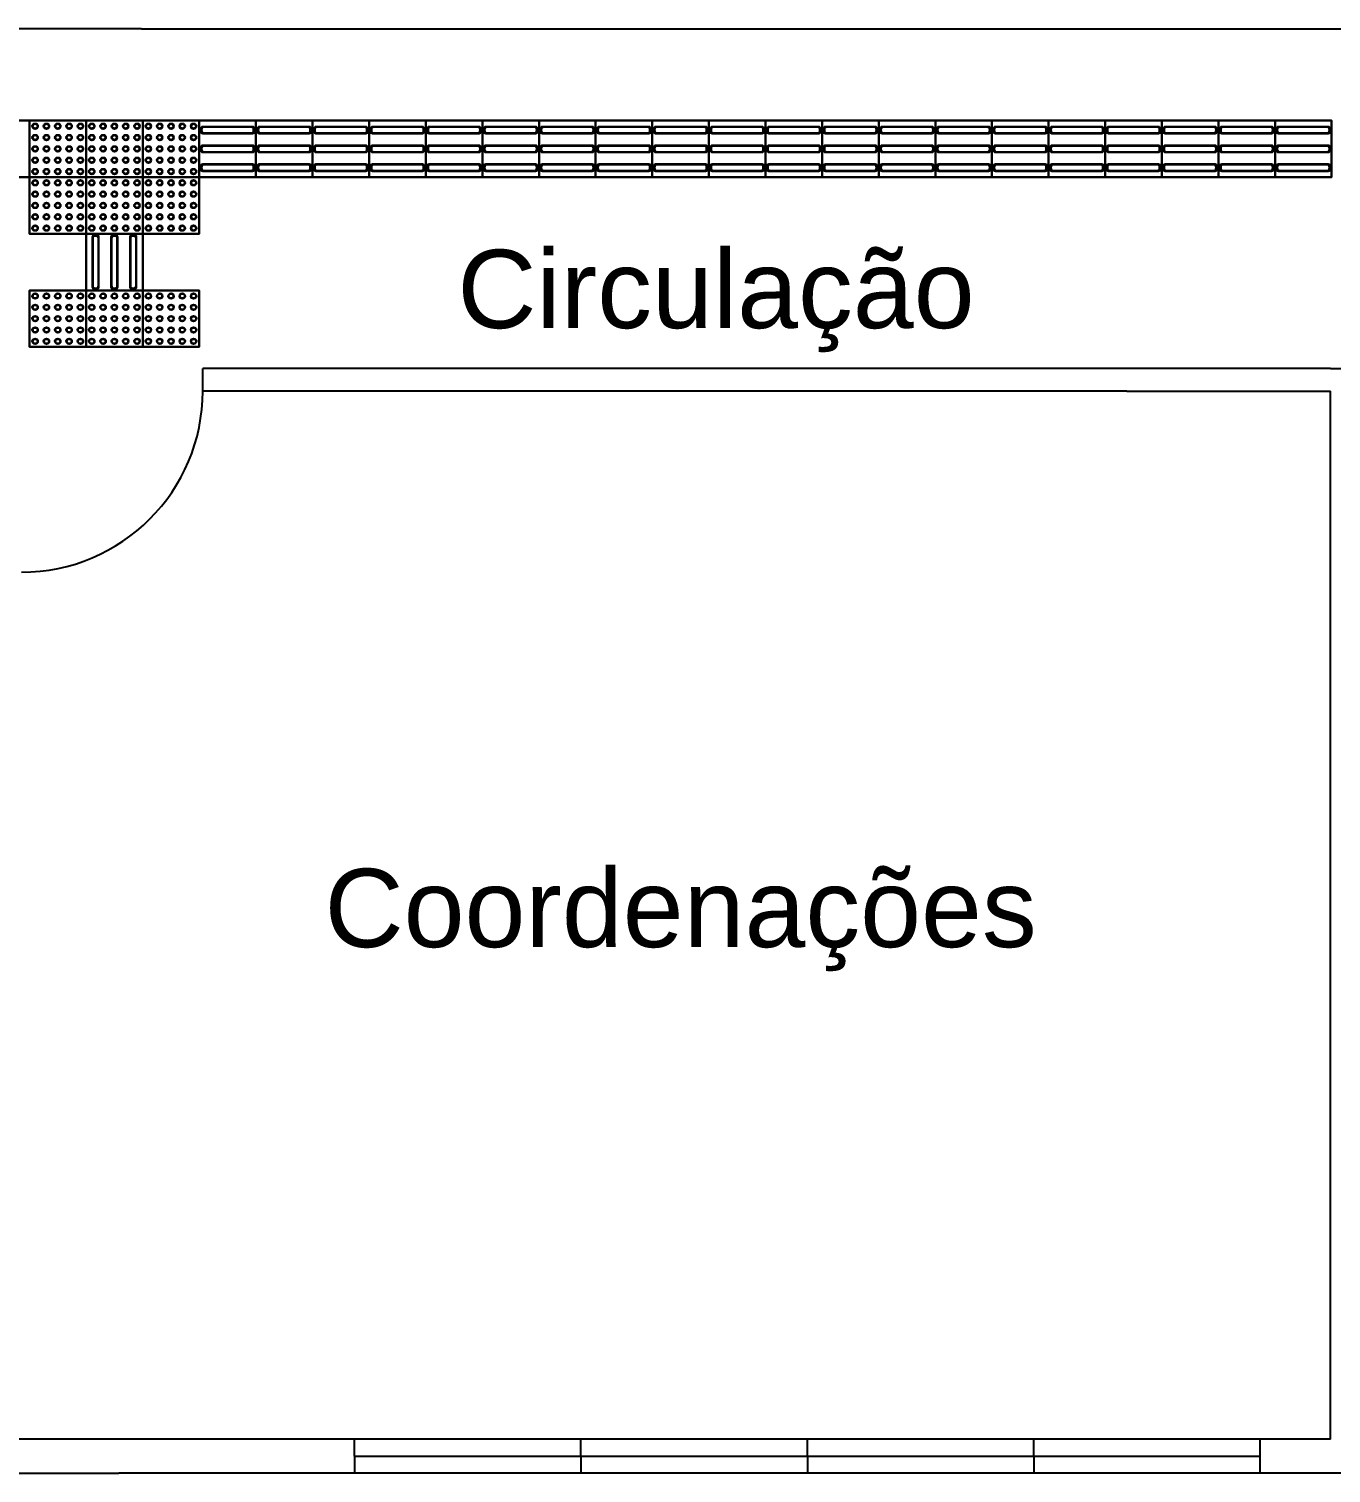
# Model space of a CAD drawing. Header units: millimetres. Extents: x 72331 to 137430, y 77189 to 139414.
# Drawn here: x 84610 to 90360, y 116994 to 123374 of the extents above; entities that cross this region are included whole.
import ezdxf

# ---------------------------------------------------------------- set-up
doc = ezdxf.new("R2010")
doc.units = ezdxf.units.MM
doc.header["$LTSCALE"] = 600
for name, color, linetype in [('ALVENARIA', 7, 'Continuous'), ('Piso Alerta', 50, 'Continuous'), ('Piso Direcional', 150, 'Continuous')]:
    doc.layers.add(name, color=color, linetype=linetype)
doc.styles.get("Standard").update_dxf_attribs({"font": 'arial.ttf'})

# ---------------------------------------------------------------- blocks, each defined once
blk = doc.blocks.new('*U1157')
for radius in [12.5, 10]:
    blk.add_circle((0, 0), radius)
blk = doc.blocks.new('*U1158')
at = {"layer": 'Piso Alerta', "color": 0, "linetype": 'ByBlock', "lineweight": -2, "transparency": 16777216}
for p in [(0, 200), (50, 200), (100, 200), (150, 200), (200, 200), (0, 150), (50, 150), (100, 150), (150, 150), (200, 150), (0, 100), (50, 100), (100, 100), (150, 100), (200, 100), (0, 50), (0, 0), (50, 50), (50, 0), (100, 50), (100, 0), (150, 50), (150, 0), (200, 50), (200, 0)]:
    blk.add_blockref('*U1157', p, dxfattribs=at)
blk = doc.blocks.new('*U1162')
for radius in [12.5, 10]:
    blk.add_circle((0, 0), radius)
blk = doc.blocks.new('*U1163')
at = {"layer": 'Piso Alerta', "color": 0, "linetype": 'ByBlock', "lineweight": -2, "transparency": 16777216}
for p in [(0, 200), (50, 200), (100, 200), (150, 200), (200, 200), (0, 150), (50, 150), (100, 150), (150, 150), (200, 150), (0, 100), (50, 100), (100, 100), (150, 100), (200, 100), (0, 50), (0, 0), (50, 50), (50, 0), (100, 50), (100, 0), (150, 50), (150, 0), (200, 50), (200, 0)]:
    blk.add_blockref('*U1162', p, dxfattribs=at)
blk = doc.blocks.new('*U1164')
for radius in [12.5, 10]:
    blk.add_circle((0, 0), radius)
blk = doc.blocks.new('*U1165')
at = {"layer": 'Piso Alerta', "color": 0, "linetype": 'ByBlock', "lineweight": -2, "transparency": 16777216}
for p in [(0, 200), (50, 200), (100, 200), (150, 200), (200, 200), (0, 150), (50, 150), (100, 150), (150, 150), (200, 150), (0, 100), (50, 100), (100, 100), (150, 100), (200, 100), (0, 50), (0, 0), (50, 50), (50, 0), (100, 50), (100, 0), (150, 50), (150, 0), (200, 50), (200, 0)]:
    blk.add_blockref('*U1164', p, dxfattribs=at)
blk = doc.blocks.new('*U1166')
for radius in [12.5, 10]:
    blk.add_circle((0, 0), radius)
blk = doc.blocks.new('*U1167')
at = {"layer": 'Piso Alerta', "color": 0, "linetype": 'ByBlock', "lineweight": -2, "transparency": 16777216}
for p in [(0, 200), (50, 200), (100, 200), (150, 200), (200, 200), (0, 150), (50, 150), (100, 150), (150, 150), (200, 150), (0, 100), (50, 100), (100, 100), (150, 100), (200, 100), (0, 50), (0, 0), (50, 50), (50, 0), (100, 50), (100, 0), (150, 50), (150, 0), (200, 50), (200, 0)]:
    blk.add_blockref('*U1166', p, dxfattribs=at)
blk = doc.blocks.new('*U1159')
for radius in [12.5, 10]:
    blk.add_circle((0, 0), radius)
blk = doc.blocks.new('*U1168')
at = {"layer": 'Piso Alerta', "color": 0, "linetype": 'ByBlock', "lineweight": -2, "transparency": 16777216}
for p in [(0, 200), (50, 200), (100, 200), (150, 200), (200, 200), (0, 150), (50, 150), (100, 150), (150, 150), (200, 150), (0, 100), (50, 100), (100, 100), (150, 100), (200, 100), (0, 50), (0, 0), (50, 50), (50, 0), (100, 50), (100, 0), (150, 50), (150, 0), (200, 50), (200, 0)]:
    blk.add_blockref('*U1159', p, dxfattribs=at)
blk = doc.blocks.new('*U1161')
for radius in [12.5, 10]:
    blk.add_circle((0, 0), radius)
blk = doc.blocks.new('*U1160')
at = {"layer": 'Piso Alerta', "color": 0, "linetype": 'ByBlock', "lineweight": -2, "transparency": 16777216}
for p in [(0, 200), (50, 200), (100, 200), (150, 200), (200, 200), (0, 150), (50, 150), (100, 150), (150, 150), (200, 150), (0, 100), (50, 100), (100, 100), (150, 100), (200, 100), (0, 50), (0, 0), (50, 50), (50, 0), (100, 50), (100, 0), (150, 50), (150, 0), (200, 50), (200, 0)]:
    blk.add_blockref('*U1161', p, dxfattribs=at)
blk = doc.blocks.new('*U1181')
for radius in [12.5, 10]:
    blk.add_circle((0, 0), radius)
blk = doc.blocks.new('*U1182')
at = {"layer": 'Piso Alerta', "color": 0, "linetype": 'ByBlock', "lineweight": -2, "transparency": 16777216}
for p in [(0, 200), (50, 200), (100, 200), (150, 200), (200, 200), (0, 150), (50, 150), (100, 150), (150, 150), (200, 150), (0, 100), (50, 100), (100, 100), (150, 100), (200, 100), (0, 50), (0, 0), (50, 50), (50, 0), (100, 50), (100, 0), (150, 50), (150, 0), (200, 50), (200, 0)]:
    blk.add_blockref('*U1181', p, dxfattribs=at)
blk = doc.blocks.new('*U1184')
for radius in [12.5, 10]:
    blk.add_circle((0, 0), radius)
blk = doc.blocks.new('*U1185')
at = {"layer": 'Piso Alerta', "color": 0, "linetype": 'ByBlock', "lineweight": -2, "transparency": 16777216}
for p in [(0, 200), (50, 200), (100, 200), (150, 200), (200, 200), (0, 150), (50, 150), (100, 150), (150, 150), (200, 150), (0, 100), (50, 100), (100, 100), (150, 100), (200, 100), (0, 50), (0, 0), (50, 50), (50, 0), (100, 50), (100, 0), (150, 50), (150, 0), (200, 50), (200, 0)]:
    blk.add_blockref('*U1184', p, dxfattribs=at)
blk = doc.blocks.new('*U1183')
for radius in [12.5, 10]:
    blk.add_circle((0, 0), radius)
blk = doc.blocks.new('*U1186')
at = {"layer": 'Piso Alerta', "color": 0, "linetype": 'ByBlock', "lineweight": -2, "transparency": 16777216}
for p in [(0, 200), (50, 200), (100, 200), (150, 200), (200, 200), (0, 150), (50, 150), (100, 150), (150, 150), (200, 150), (0, 100), (50, 100), (100, 100), (150, 100), (200, 100), (0, 50), (0, 0), (50, 50), (50, 0), (100, 50), (100, 0), (150, 50), (150, 0), (200, 50), (200, 0)]:
    blk.add_blockref('*U1183', p, dxfattribs=at)

msp = doc.modelspace()

# ---------------------------------------------------------------- linework, layer by layer
for p, q in [((85107.3, 123373.5), (79137.3, 123373.5)), ((85107.3, 123373.5), (86207.3, 123373.5)), ((86207.3, 123373.5), (90357.3, 123373.5)), ((90357.3, 123373.5), (90457.3, 123373.5)), ((90257.3, 121873.5), (85377.3, 121873.5)), ((90357.3, 121873.5), (90257.3, 121873.5)), ((90357.3, 121873.5), (90457.3, 121873.5)), ((89457.3, 121773.5), (85377.3, 121773.5)), ((89457.3, 121773.5), (90357.3, 121773.5)), ((90357.3, 117143.5), (90357.3, 121773.5)), ((85107.3, 117143.5), (84477.3, 117143.5)), ((90357.3, 117143.5), (85107.3, 117143.5)), ((86047.3, 117068.5), (86047.3, 117143.5)), ((87047.3, 117068.5), (87047.3, 117143.5)), ((88047.3, 117068.5), (88047.3, 117143.5)), ((89047.3, 117068.5), (89047.3, 117143.5)), ((90047.3, 116993.5), (90047.3, 117143.5)), ((86047.3, 117068.5), (86047.3, 116993.5)), ((86047.3, 117068.5), (87047.3, 117068.5)), ((87047.3, 117068.5), (88047.3, 117068.5)), ((87047.3, 117068.5), (87047.3, 116993.5)), ((88047.3, 117068.5), (88047.3, 116993.5)), ((88047.3, 117068.5), (89047.3, 117068.5)), ((89047.3, 117068.5), (90047.3, 117068.5)), ((89047.3, 117068.5), (89047.3, 116993.5)), ((76007.3, 116993.5), (85007.3, 116993.5)), ((93727.3, 116993.5), (85007.3, 116993.5))]:
    msp.add_line(p, q)
for points in [[(84362.3, 122968.5), (84612.3, 122968.5), (84612.3, 122718.5), (84362.3, 122718.5)], [(84612.3, 122968.5), (84862.3, 122968.5), (84862.3, 122718.5), (84612.3, 122718.5)], [(84862.3, 122968.5), (85112.3, 122968.5), (85112.3, 122718.5), (84862.3, 122718.5)], [(85112.3, 122968.5), (85362.3, 122968.5), (85362.3, 122718.5), (85112.3, 122718.5)], [(85362.3, 122968.5), (85612.3, 122968.5), (85612.3, 122718.5), (85362.3, 122718.5)], [(85612.3, 122968.5), (85862.3, 122968.5), (85862.3, 122718.5), (85612.3, 122718.5)], [(85862.3, 122968.5), (86112.3, 122968.5), (86112.3, 122718.5), (85862.3, 122718.5)], [(86112.3, 122968.5), (86362.3, 122968.5), (86362.3, 122718.5), (86112.3, 122718.5)], [(86362.3, 122968.5), (86612.3, 122968.5), (86612.3, 122718.5), (86362.3, 122718.5)], [(86612.3, 122968.5), (86862.3, 122968.5), (86862.3, 122718.5), (86612.3, 122718.5)], [(86862.3, 122968.5), (87112.3, 122968.5), (87112.3, 122718.5), (86862.3, 122718.5)], [(87112.3, 122968.5), (87362.3, 122968.5), (87362.3, 122718.5), (87112.3, 122718.5)], [(87362.3, 122968.5), (87612.3, 122968.5), (87612.3, 122718.5), (87362.3, 122718.5)], [(87612.3, 122968.5), (87862.3, 122968.5), (87862.3, 122718.5), (87612.3, 122718.5)], [(87862.3, 122968.5), (88112.3, 122968.5), (88112.3, 122718.5), (87862.3, 122718.5)], [(88112.3, 122968.5), (88362.3, 122968.5), (88362.3, 122718.5), (88112.3, 122718.5)], [(88362.3, 122968.5), (88612.3, 122968.5), (88612.3, 122718.5), (88362.3, 122718.5)], [(88612.3, 122968.5), (88862.3, 122968.5), (88862.3, 122718.5), (88612.3, 122718.5)], [(88862.3, 122968.5), (89112.3, 122968.5), (89112.3, 122718.5), (88862.3, 122718.5)], [(89112.3, 122968.5), (89362.3, 122968.5), (89362.3, 122718.5), (89112.3, 122718.5)], [(89362.3, 122968.5), (89612.3, 122968.5), (89612.3, 122718.5), (89362.3, 122718.5)], [(89612.3, 122968.5), (89862.3, 122968.5), (89862.3, 122718.5), (89612.3, 122718.5)], [(89862.3, 122968.5), (90112.3, 122968.5), (90112.3, 122718.5), (89862.3, 122718.5)], [(90112.3, 122968.5), (90362.3, 122968.5), (90362.3, 122718.5), (90112.3, 122718.5)], [(84612.3, 122718.5), (84862.3, 122718.5), (84862.3, 122468.5), (84612.3, 122468.5)], [(84862.3, 122718.5), (85112.3, 122718.5), (85112.3, 122468.5), (84862.3, 122468.5)], [(85112.3, 122718.5), (85362.3, 122718.5), (85362.3, 122468.5), (85112.3, 122468.5)], [(84862.3, 122468.5), (85112.3, 122468.5), (85112.3, 122218.5), (84862.3, 122218.5)], [(84612.3, 122218.5), (84862.3, 122218.5), (84862.3, 121968.5), (84612.3, 121968.5)], [(84862.3, 122218.5), (85112.3, 122218.5), (85112.3, 121968.5), (84862.3, 121968.5)], [(85112.3, 122218.5), (85362.3, 122218.5), (85362.3, 121968.5), (85112.3, 121968.5)]]:
    msp.add_lwpolyline(points, close=True)
at = {"layer": 'ALVENARIA'}
msp.add_line((85377.3, 121773.5), (85377.3, 121873.5), dxfattribs=at)
msp.add_arc((84577.3, 121773.5), 800, 270, 0, dxfattribs=at)
at = {"layer": 'Piso Alerta'}
for points in [[(84862.3, 122968.5), (84612.3, 122968.5), (84612.3, 122718.5), (84862.3, 122718.5), (84862.3, 122968.5), (84862.3, 122958.5)], [(85112.3, 122968.5), (84862.3, 122968.5), (84862.3, 122718.5), (85112.3, 122718.5), (85112.3, 122968.5), (85112.3, 122958.5)], [(85362.3, 122968.5), (85112.3, 122968.5), (85112.3, 122718.5), (85362.3, 122718.5), (85362.3, 122968.5), (85362.3, 122958.5)], [(84862.3, 122718.5), (84612.3, 122718.5), (84612.3, 122468.5), (84862.3, 122468.5), (84862.3, 122718.5), (84862.3, 122708.5)], [(85112.3, 122718.5), (84862.3, 122718.5), (84862.3, 122468.5), (85112.3, 122468.5), (85112.3, 122718.5), (85112.3, 122708.5)], [(85362.3, 122718.5), (85112.3, 122718.5), (85112.3, 122468.5), (85362.3, 122468.5), (85362.3, 122718.5), (85362.3, 122708.5)], [(84862.3, 122218.5), (84612.3, 122218.5), (84612.3, 121968.5), (84862.3, 121968.5), (84862.3, 122218.5), (84862.3, 122208.5)], [(85112.3, 122218.5), (84862.3, 122218.5), (84862.3, 121968.5), (85112.3, 121968.5), (85112.3, 122218.5), (85112.3, 122208.5)], [(85362.3, 122218.5), (85112.3, 122218.5), (85112.3, 121968.5), (85362.3, 121968.5), (85362.3, 122218.5), (85362.3, 122208.5)]]:
    msp.add_lwpolyline(points, dxfattribs=at)
at = {"layer": 'Piso Direcional'}
for points in [[(84612.3, 122718.5), (84612.3, 122968.5), (84362.3, 122968.5), (84362.3, 122718.5), (84612.3, 122718.5), (84602.3, 122718.5)], [(85612.3, 122718.5), (85612.3, 122968.5), (85362.3, 122968.5), (85362.3, 122718.5), (85612.3, 122718.5), (85602.3, 122718.5)], [(85862.3, 122718.5), (85862.3, 122968.5), (85612.3, 122968.5), (85612.3, 122718.5), (85862.3, 122718.5), (85852.3, 122718.5)], [(86112.3, 122718.5), (86112.3, 122968.5), (85862.3, 122968.5), (85862.3, 122718.5), (86112.3, 122718.5), (86102.3, 122718.5)], [(86362.3, 122718.5), (86362.3, 122968.5), (86112.3, 122968.5), (86112.3, 122718.5), (86362.3, 122718.5), (86352.3, 122718.5)], [(86612.3, 122718.5), (86612.3, 122968.5), (86362.3, 122968.5), (86362.3, 122718.5), (86612.3, 122718.5), (86602.3, 122718.5)], [(86862.3, 122718.5), (86862.3, 122968.5), (86612.3, 122968.5), (86612.3, 122718.5), (86862.3, 122718.5), (86852.3, 122718.5)], [(87112.3, 122718.5), (87112.3, 122968.5), (86862.3, 122968.5), (86862.3, 122718.5), (87112.3, 122718.5), (87102.3, 122718.5)], [(87362.3, 122718.5), (87362.3, 122968.5), (87112.3, 122968.5), (87112.3, 122718.5), (87362.3, 122718.5), (87352.3, 122718.5)], [(87612.3, 122718.5), (87612.3, 122968.5), (87362.3, 122968.5), (87362.3, 122718.5), (87612.3, 122718.5), (87602.3, 122718.5)], [(87862.3, 122718.5), (87862.3, 122968.5), (87612.3, 122968.5), (87612.3, 122718.5), (87862.3, 122718.5), (87852.3, 122718.5)], [(88112.3, 122718.5), (88112.3, 122968.5), (87862.3, 122968.5), (87862.3, 122718.5), (88112.3, 122718.5), (88102.3, 122718.5)], [(88362.3, 122718.5), (88362.3, 122968.5), (88112.3, 122968.5), (88112.3, 122718.5), (88362.3, 122718.5), (88352.3, 122718.5)], [(88612.3, 122718.5), (88612.3, 122968.5), (88362.3, 122968.5), (88362.3, 122718.5), (88612.3, 122718.5), (88602.3, 122718.5)], [(88862.3, 122718.5), (88862.3, 122968.5), (88612.3, 122968.5), (88612.3, 122718.5), (88862.3, 122718.5), (88852.3, 122718.5)], [(89112.3, 122718.5), (89112.3, 122968.5), (88862.3, 122968.5), (88862.3, 122718.5), (89112.3, 122718.5), (89102.3, 122718.5)], [(89362.3, 122718.5), (89362.3, 122968.5), (89112.3, 122968.5), (89112.3, 122718.5), (89362.3, 122718.5), (89352.3, 122718.5)], [(89612.3, 122718.5), (89612.3, 122968.5), (89362.3, 122968.5), (89362.3, 122718.5), (89612.3, 122718.5), (89602.3, 122718.5)], [(89862.3, 122718.5), (89862.3, 122968.5), (89612.3, 122968.5), (89612.3, 122718.5), (89862.3, 122718.5), (89852.3, 122718.5)], [(90112.3, 122718.5), (90112.3, 122968.5), (89862.3, 122968.5), (89862.3, 122718.5), (90112.3, 122718.5), (90102.3, 122718.5)], [(90362.3, 122718.5), (90362.3, 122968.5), (90112.3, 122968.5), (90112.3, 122718.5), (90362.3, 122718.5), (90352.3, 122718.5)], [(85112.3, 122468.5), (84862.3, 122468.5), (84862.3, 122218.5), (85112.3, 122218.5), (85112.3, 122468.5), (85112.3, 122458.5)]]:
    msp.add_lwpolyline(points, dxfattribs=at)
for points in [[(85377.3, 122911.5), (85597.3, 122911.5, 0.414214), (85607.3, 122921.5), (85607.3, 122931.5, 0.414214), (85597.3, 122941.5), (85377.3, 122941.5, 0.414214), (85367.3, 122931.5), (85367.3, 122921.5, 0.414214)], [(85382.3, 122914), (85592.3, 122914, 0.414214), (85602.3, 122924), (85602.3, 122929, 0.414214), (85592.3, 122939), (85382.3, 122939, 0.414214), (85372.3, 122929), (85372.3, 122924, 0.414214)], [(85627.3, 122911.5), (85847.3, 122911.5, 0.414214), (85857.3, 122921.5), (85857.3, 122931.5, 0.414214), (85847.3, 122941.5), (85627.3, 122941.5, 0.414214), (85617.3, 122931.5), (85617.3, 122921.5, 0.414214)], [(85632.3, 122914), (85842.3, 122914, 0.414214), (85852.3, 122924), (85852.3, 122929, 0.414214), (85842.3, 122939), (85632.3, 122939, 0.414214), (85622.3, 122929), (85622.3, 122924, 0.414214)], [(85877.3, 122911.5), (86097.3, 122911.5, 0.414214), (86107.3, 122921.5), (86107.3, 122931.5, 0.414214), (86097.3, 122941.5), (85877.3, 122941.5, 0.414214), (85867.3, 122931.5), (85867.3, 122921.5, 0.414214)], [(85882.3, 122914), (86092.3, 122914, 0.414214), (86102.3, 122924), (86102.3, 122929, 0.414214), (86092.3, 122939), (85882.3, 122939, 0.414214), (85872.3, 122929), (85872.3, 122924, 0.414214)], [(86127.3, 122911.5), (86347.3, 122911.5, 0.414214), (86357.3, 122921.5), (86357.3, 122931.5, 0.414214), (86347.3, 122941.5), (86127.3, 122941.5, 0.414214), (86117.3, 122931.5), (86117.3, 122921.5, 0.414214)], [(86132.3, 122914), (86342.3, 122914, 0.414214), (86352.3, 122924), (86352.3, 122929, 0.414214), (86342.3, 122939), (86132.3, 122939, 0.414214), (86122.3, 122929), (86122.3, 122924, 0.414214)], [(86377.3, 122911.5), (86597.3, 122911.5, 0.414214), (86607.3, 122921.5), (86607.3, 122931.5, 0.414214), (86597.3, 122941.5), (86377.3, 122941.5, 0.414214), (86367.3, 122931.5), (86367.3, 122921.5, 0.414214)], [(86382.3, 122914), (86592.3, 122914, 0.414214), (86602.3, 122924), (86602.3, 122929, 0.414214), (86592.3, 122939), (86382.3, 122939, 0.414214), (86372.3, 122929), (86372.3, 122924, 0.414214)], [(86627.3, 122911.5), (86847.3, 122911.5, 0.414214), (86857.3, 122921.5), (86857.3, 122931.5, 0.414214), (86847.3, 122941.5), (86627.3, 122941.5, 0.414214), (86617.3, 122931.5), (86617.3, 122921.5, 0.414214)], [(86632.3, 122914), (86842.3, 122914, 0.414214), (86852.3, 122924), (86852.3, 122929, 0.414214), (86842.3, 122939), (86632.3, 122939, 0.414214), (86622.3, 122929), (86622.3, 122924, 0.414214)], [(86877.3, 122911.5), (87097.3, 122911.5, 0.414214), (87107.3, 122921.5), (87107.3, 122931.5, 0.414214), (87097.3, 122941.5), (86877.3, 122941.5, 0.414214), (86867.3, 122931.5), (86867.3, 122921.5, 0.414214)], [(86882.3, 122914), (87092.3, 122914, 0.414214), (87102.3, 122924), (87102.3, 122929, 0.414214), (87092.3, 122939), (86882.3, 122939, 0.414214), (86872.3, 122929), (86872.3, 122924, 0.414214)], [(87127.3, 122911.5), (87347.3, 122911.5, 0.414214), (87357.3, 122921.5), (87357.3, 122931.5, 0.414214), (87347.3, 122941.5), (87127.3, 122941.5, 0.414214), (87117.3, 122931.5), (87117.3, 122921.5, 0.414214)], [(87132.3, 122914), (87342.3, 122914, 0.414214), (87352.3, 122924), (87352.3, 122929, 0.414214), (87342.3, 122939), (87132.3, 122939, 0.414214), (87122.3, 122929), (87122.3, 122924, 0.414214)], [(87377.3, 122911.5), (87597.3, 122911.5, 0.414214), (87607.3, 122921.5), (87607.3, 122931.5, 0.414214), (87597.3, 122941.5), (87377.3, 122941.5, 0.414214), (87367.3, 122931.5), (87367.3, 122921.5, 0.414214)], [(87382.3, 122914), (87592.3, 122914, 0.414214), (87602.3, 122924), (87602.3, 122929, 0.414214), (87592.3, 122939), (87382.3, 122939, 0.414214), (87372.3, 122929), (87372.3, 122924, 0.414214)], [(87627.3, 122911.5), (87847.3, 122911.5, 0.414214), (87857.3, 122921.5), (87857.3, 122931.5, 0.414214), (87847.3, 122941.5), (87627.3, 122941.5, 0.414214), (87617.3, 122931.5), (87617.3, 122921.5, 0.414214)], [(87632.3, 122914), (87842.3, 122914, 0.414214), (87852.3, 122924), (87852.3, 122929, 0.414214), (87842.3, 122939), (87632.3, 122939, 0.414214), (87622.3, 122929), (87622.3, 122924, 0.414214)], [(87877.3, 122911.5), (88097.3, 122911.5, 0.414214), (88107.3, 122921.5), (88107.3, 122931.5, 0.414214), (88097.3, 122941.5), (87877.3, 122941.5, 0.414214), (87867.3, 122931.5), (87867.3, 122921.5, 0.414214)], [(87882.3, 122914), (88092.3, 122914, 0.414214), (88102.3, 122924), (88102.3, 122929, 0.414214), (88092.3, 122939), (87882.3, 122939, 0.414214), (87872.3, 122929), (87872.3, 122924, 0.414214)], [(88127.3, 122911.5), (88347.3, 122911.5, 0.414214), (88357.3, 122921.5), (88357.3, 122931.5, 0.414214), (88347.3, 122941.5), (88127.3, 122941.5, 0.414214), (88117.3, 122931.5), (88117.3, 122921.5, 0.414214)], [(88132.3, 122914), (88342.3, 122914, 0.414214), (88352.3, 122924), (88352.3, 122929, 0.414214), (88342.3, 122939), (88132.3, 122939, 0.414214), (88122.3, 122929), (88122.3, 122924, 0.414214)], [(88377.3, 122911.5), (88597.3, 122911.5, 0.414214), (88607.3, 122921.5), (88607.3, 122931.5, 0.414214), (88597.3, 122941.5), (88377.3, 122941.5, 0.414214), (88367.3, 122931.5), (88367.3, 122921.5, 0.414214)], [(88382.3, 122914), (88592.3, 122914, 0.414214), (88602.3, 122924), (88602.3, 122929, 0.414214), (88592.3, 122939), (88382.3, 122939, 0.414214), (88372.3, 122929), (88372.3, 122924, 0.414214)], [(88627.3, 122911.5), (88847.3, 122911.5, 0.414214), (88857.3, 122921.5), (88857.3, 122931.5, 0.414214), (88847.3, 122941.5), (88627.3, 122941.5, 0.414214), (88617.3, 122931.5), (88617.3, 122921.5, 0.414214)], [(88632.3, 122914), (88842.3, 122914, 0.414214), (88852.3, 122924), (88852.3, 122929, 0.414214), (88842.3, 122939), (88632.3, 122939, 0.414214), (88622.3, 122929), (88622.3, 122924, 0.414214)], [(88877.3, 122911.5), (89097.3, 122911.5, 0.414214), (89107.3, 122921.5), (89107.3, 122931.5, 0.414214), (89097.3, 122941.5), (88877.3, 122941.5, 0.414214), (88867.3, 122931.5), (88867.3, 122921.5, 0.414214)], [(88882.3, 122914), (89092.3, 122914, 0.414214), (89102.3, 122924), (89102.3, 122929, 0.414214), (89092.3, 122939), (88882.3, 122939, 0.414214), (88872.3, 122929), (88872.3, 122924, 0.414214)], [(89127.3, 122911.5), (89347.3, 122911.5, 0.414214), (89357.3, 122921.5), (89357.3, 122931.5, 0.414214), (89347.3, 122941.5), (89127.3, 122941.5, 0.414214), (89117.3, 122931.5), (89117.3, 122921.5, 0.414214)], [(89132.3, 122914), (89342.3, 122914, 0.414214), (89352.3, 122924), (89352.3, 122929, 0.414214), (89342.3, 122939), (89132.3, 122939, 0.414214), (89122.3, 122929), (89122.3, 122924, 0.414214)], [(89377.3, 122911.5), (89597.3, 122911.5, 0.414214), (89607.3, 122921.5), (89607.3, 122931.5, 0.414214), (89597.3, 122941.5), (89377.3, 122941.5, 0.414214), (89367.3, 122931.5), (89367.3, 122921.5, 0.414214)], [(89382.3, 122914), (89592.3, 122914, 0.414214), (89602.3, 122924), (89602.3, 122929, 0.414214), (89592.3, 122939), (89382.3, 122939, 0.414214), (89372.3, 122929), (89372.3, 122924, 0.414214)], [(89627.3, 122911.5), (89847.3, 122911.5, 0.414214), (89857.3, 122921.5), (89857.3, 122931.5, 0.414214), (89847.3, 122941.5), (89627.3, 122941.5, 0.414214), (89617.3, 122931.5), (89617.3, 122921.5, 0.414214)], [(89632.3, 122914), (89842.3, 122914, 0.414214), (89852.3, 122924), (89852.3, 122929, 0.414214), (89842.3, 122939), (89632.3, 122939, 0.414214), (89622.3, 122929), (89622.3, 122924, 0.414214)], [(89877.3, 122911.5), (90097.3, 122911.5, 0.414214), (90107.3, 122921.5), (90107.3, 122931.5, 0.414214), (90097.3, 122941.5), (89877.3, 122941.5, 0.414214), (89867.3, 122931.5), (89867.3, 122921.5, 0.414214)], [(89882.3, 122914), (90092.3, 122914, 0.414214), (90102.3, 122924), (90102.3, 122929, 0.414214), (90092.3, 122939), (89882.3, 122939, 0.414214), (89872.3, 122929), (89872.3, 122924, 0.414214)], [(90127.3, 122911.5), (90347.3, 122911.5, 0.414214), (90357.3, 122921.5), (90357.3, 122931.5, 0.414214), (90347.3, 122941.5), (90127.3, 122941.5, 0.414214), (90117.3, 122931.5), (90117.3, 122921.5, 0.414214)], [(90132.3, 122914), (90342.3, 122914, 0.414214), (90352.3, 122924), (90352.3, 122929, 0.414214), (90342.3, 122939), (90132.3, 122939, 0.414214), (90122.3, 122929), (90122.3, 122924, 0.414214)], [(85597.3, 122858.5), (85377.3, 122858.5, 0.414214), (85367.3, 122848.5), (85367.3, 122838.5, 0.414214), (85377.3, 122828.5), (85597.3, 122828.5, 0.414214), (85607.3, 122838.5), (85607.3, 122848.5, 0.414214)], [(85372.3, 122846), (85372.3, 122841, 0.414214), (85382.3, 122831), (85592.3, 122831, 0.414214), (85602.3, 122841), (85602.3, 122846, 0.414214), (85592.3, 122856), (85382.3, 122856, 0.414214)], [(85847.3, 122858.5), (85627.3, 122858.5, 0.414214), (85617.3, 122848.5), (85617.3, 122838.5, 0.414214), (85627.3, 122828.5), (85847.3, 122828.5, 0.414214), (85857.3, 122838.5), (85857.3, 122848.5, 0.414214)], [(85622.3, 122846), (85622.3, 122841, 0.414214), (85632.3, 122831), (85842.3, 122831, 0.414214), (85852.3, 122841), (85852.3, 122846, 0.414214), (85842.3, 122856), (85632.3, 122856, 0.414214)], [(86097.3, 122858.5), (85877.3, 122858.5, 0.414214), (85867.3, 122848.5), (85867.3, 122838.5, 0.414214), (85877.3, 122828.5), (86097.3, 122828.5, 0.414214), (86107.3, 122838.5), (86107.3, 122848.5, 0.414214)], [(85872.3, 122846), (85872.3, 122841, 0.414214), (85882.3, 122831), (86092.3, 122831, 0.414214), (86102.3, 122841), (86102.3, 122846, 0.414214), (86092.3, 122856), (85882.3, 122856, 0.414214)], [(86347.3, 122858.5), (86127.3, 122858.5, 0.414214), (86117.3, 122848.5), (86117.3, 122838.5, 0.414214), (86127.3, 122828.5), (86347.3, 122828.5, 0.414214), (86357.3, 122838.5), (86357.3, 122848.5, 0.414214)], [(86122.3, 122846), (86122.3, 122841, 0.414214), (86132.3, 122831), (86342.3, 122831, 0.414214), (86352.3, 122841), (86352.3, 122846, 0.414214), (86342.3, 122856), (86132.3, 122856, 0.414214)], [(86597.3, 122858.5), (86377.3, 122858.5, 0.414214), (86367.3, 122848.5), (86367.3, 122838.5, 0.414214), (86377.3, 122828.5), (86597.3, 122828.5, 0.414214), (86607.3, 122838.5), (86607.3, 122848.5, 0.414214)], [(86372.3, 122846), (86372.3, 122841, 0.414214), (86382.3, 122831), (86592.3, 122831, 0.414214), (86602.3, 122841), (86602.3, 122846, 0.414214), (86592.3, 122856), (86382.3, 122856, 0.414214)], [(86847.3, 122858.5), (86627.3, 122858.5, 0.414214), (86617.3, 122848.5), (86617.3, 122838.5, 0.414214), (86627.3, 122828.5), (86847.3, 122828.5, 0.414214), (86857.3, 122838.5), (86857.3, 122848.5, 0.414214)], [(86622.3, 122846), (86622.3, 122841, 0.414214), (86632.3, 122831), (86842.3, 122831, 0.414214), (86852.3, 122841), (86852.3, 122846, 0.414214), (86842.3, 122856), (86632.3, 122856, 0.414214)], [(87097.3, 122858.5), (86877.3, 122858.5, 0.414214), (86867.3, 122848.5), (86867.3, 122838.5, 0.414214), (86877.3, 122828.5), (87097.3, 122828.5, 0.414214), (87107.3, 122838.5), (87107.3, 122848.5, 0.414214)], [(86872.3, 122846), (86872.3, 122841, 0.414214), (86882.3, 122831), (87092.3, 122831, 0.414214), (87102.3, 122841), (87102.3, 122846, 0.414214), (87092.3, 122856), (86882.3, 122856, 0.414214)], [(87347.3, 122858.5), (87127.3, 122858.5, 0.414214), (87117.3, 122848.5), (87117.3, 122838.5, 0.414214), (87127.3, 122828.5), (87347.3, 122828.5, 0.414214), (87357.3, 122838.5), (87357.3, 122848.5, 0.414214)], [(87122.3, 122846), (87122.3, 122841, 0.414214), (87132.3, 122831), (87342.3, 122831, 0.414214), (87352.3, 122841), (87352.3, 122846, 0.414214), (87342.3, 122856), (87132.3, 122856, 0.414214)], [(87597.3, 122858.5), (87377.3, 122858.5, 0.414214), (87367.3, 122848.5), (87367.3, 122838.5, 0.414214), (87377.3, 122828.5), (87597.3, 122828.5, 0.414214), (87607.3, 122838.5), (87607.3, 122848.5, 0.414214)], [(87372.3, 122846), (87372.3, 122841, 0.414214), (87382.3, 122831), (87592.3, 122831, 0.414214), (87602.3, 122841), (87602.3, 122846, 0.414214), (87592.3, 122856), (87382.3, 122856, 0.414214)], [(87847.3, 122858.5), (87627.3, 122858.5, 0.414214), (87617.3, 122848.5), (87617.3, 122838.5, 0.414214), (87627.3, 122828.5), (87847.3, 122828.5, 0.414214), (87857.3, 122838.5), (87857.3, 122848.5, 0.414214)], [(87622.3, 122846), (87622.3, 122841, 0.414214), (87632.3, 122831), (87842.3, 122831, 0.414214), (87852.3, 122841), (87852.3, 122846, 0.414214), (87842.3, 122856), (87632.3, 122856, 0.414214)], [(88097.3, 122858.5), (87877.3, 122858.5, 0.414214), (87867.3, 122848.5), (87867.3, 122838.5, 0.414214), (87877.3, 122828.5), (88097.3, 122828.5, 0.414214), (88107.3, 122838.5), (88107.3, 122848.5, 0.414214)], [(87872.3, 122846), (87872.3, 122841, 0.414214), (87882.3, 122831), (88092.3, 122831, 0.414214), (88102.3, 122841), (88102.3, 122846, 0.414214), (88092.3, 122856), (87882.3, 122856, 0.414214)], [(88347.3, 122858.5), (88127.3, 122858.5, 0.414214), (88117.3, 122848.5), (88117.3, 122838.5, 0.414214), (88127.3, 122828.5), (88347.3, 122828.5, 0.414214), (88357.3, 122838.5), (88357.3, 122848.5, 0.414214)], [(88122.3, 122846), (88122.3, 122841, 0.414214), (88132.3, 122831), (88342.3, 122831, 0.414214), (88352.3, 122841), (88352.3, 122846, 0.414214), (88342.3, 122856), (88132.3, 122856, 0.414214)], [(88597.3, 122858.5), (88377.3, 122858.5, 0.414214), (88367.3, 122848.5), (88367.3, 122838.5, 0.414214), (88377.3, 122828.5), (88597.3, 122828.5, 0.414214), (88607.3, 122838.5), (88607.3, 122848.5, 0.414214)], [(88372.3, 122846), (88372.3, 122841, 0.414214), (88382.3, 122831), (88592.3, 122831, 0.414214), (88602.3, 122841), (88602.3, 122846, 0.414214), (88592.3, 122856), (88382.3, 122856, 0.414214)], [(88847.3, 122858.5), (88627.3, 122858.5, 0.414214), (88617.3, 122848.5), (88617.3, 122838.5, 0.414214), (88627.3, 122828.5), (88847.3, 122828.5, 0.414214), (88857.3, 122838.5), (88857.3, 122848.5, 0.414214)], [(88622.3, 122846), (88622.3, 122841, 0.414214), (88632.3, 122831), (88842.3, 122831, 0.414214), (88852.3, 122841), (88852.3, 122846, 0.414214), (88842.3, 122856), (88632.3, 122856, 0.414214)], [(89097.3, 122858.5), (88877.3, 122858.5, 0.414214), (88867.3, 122848.5), (88867.3, 122838.5, 0.414214), (88877.3, 122828.5), (89097.3, 122828.5, 0.414214), (89107.3, 122838.5), (89107.3, 122848.5, 0.414214)], [(88872.3, 122846), (88872.3, 122841, 0.414214), (88882.3, 122831), (89092.3, 122831, 0.414214), (89102.3, 122841), (89102.3, 122846, 0.414214), (89092.3, 122856), (88882.3, 122856, 0.414214)], [(89347.3, 122858.5), (89127.3, 122858.5, 0.414214), (89117.3, 122848.5), (89117.3, 122838.5, 0.414214), (89127.3, 122828.5), (89347.3, 122828.5, 0.414214), (89357.3, 122838.5), (89357.3, 122848.5, 0.414214)], [(89122.3, 122846), (89122.3, 122841, 0.414214), (89132.3, 122831), (89342.3, 122831, 0.414214), (89352.3, 122841), (89352.3, 122846, 0.414214), (89342.3, 122856), (89132.3, 122856, 0.414214)], [(89597.3, 122858.5), (89377.3, 122858.5, 0.414214), (89367.3, 122848.5), (89367.3, 122838.5, 0.414214), (89377.3, 122828.5), (89597.3, 122828.5, 0.414214), (89607.3, 122838.5), (89607.3, 122848.5, 0.414214)], [(89372.3, 122846), (89372.3, 122841, 0.414214), (89382.3, 122831), (89592.3, 122831, 0.414214), (89602.3, 122841), (89602.3, 122846, 0.414214), (89592.3, 122856), (89382.3, 122856, 0.414214)], [(89847.3, 122858.5), (89627.3, 122858.5, 0.414214), (89617.3, 122848.5), (89617.3, 122838.5, 0.414214), (89627.3, 122828.5), (89847.3, 122828.5, 0.414214), (89857.3, 122838.5), (89857.3, 122848.5, 0.414214)], [(89622.3, 122846), (89622.3, 122841, 0.414214), (89632.3, 122831), (89842.3, 122831, 0.414214), (89852.3, 122841), (89852.3, 122846, 0.414214), (89842.3, 122856), (89632.3, 122856, 0.414214)], [(90097.3, 122858.5), (89877.3, 122858.5, 0.414214), (89867.3, 122848.5), (89867.3, 122838.5, 0.414214), (89877.3, 122828.5), (90097.3, 122828.5, 0.414214), (90107.3, 122838.5), (90107.3, 122848.5, 0.414214)], [(89872.3, 122846), (89872.3, 122841, 0.414214), (89882.3, 122831), (90092.3, 122831, 0.414214), (90102.3, 122841), (90102.3, 122846, 0.414214), (90092.3, 122856), (89882.3, 122856, 0.414214)], [(90347.3, 122858.5), (90127.3, 122858.5, 0.414214), (90117.3, 122848.5), (90117.3, 122838.5, 0.414214), (90127.3, 122828.5), (90347.3, 122828.5, 0.414214), (90357.3, 122838.5), (90357.3, 122848.5, 0.414214)], [(90122.3, 122846), (90122.3, 122841, 0.414214), (90132.3, 122831), (90342.3, 122831, 0.414214), (90352.3, 122841), (90352.3, 122846, 0.414214), (90342.3, 122856), (90132.3, 122856, 0.414214)], [(85607.3, 122765.5, 0.414214), (85597.3, 122775.5), (85377.3, 122775.5, 0.414214), (85367.3, 122765.5), (85367.3, 122755.5, 0.414214), (85377.3, 122745.5), (85597.3, 122745.5, 0.414214), (85607.3, 122755.5)], [(85382.3, 122748), (85592.3, 122748, 0.414214), (85602.3, 122758), (85602.3, 122763, 0.414214), (85592.3, 122773), (85382.3, 122773, 0.414214), (85372.3, 122763), (85372.3, 122758, 0.414214)], [(85857.3, 122765.5, 0.414214), (85847.3, 122775.5), (85627.3, 122775.5, 0.414214), (85617.3, 122765.5), (85617.3, 122755.5, 0.414214), (85627.3, 122745.5), (85847.3, 122745.5, 0.414214), (85857.3, 122755.5)], [(85632.3, 122748), (85842.3, 122748, 0.414214), (85852.3, 122758), (85852.3, 122763, 0.414214), (85842.3, 122773), (85632.3, 122773, 0.414214), (85622.3, 122763), (85622.3, 122758, 0.414214)], [(86107.3, 122765.5, 0.414214), (86097.3, 122775.5), (85877.3, 122775.5, 0.414214), (85867.3, 122765.5), (85867.3, 122755.5, 0.414214), (85877.3, 122745.5), (86097.3, 122745.5, 0.414214), (86107.3, 122755.5)], [(85882.3, 122748), (86092.3, 122748, 0.414214), (86102.3, 122758), (86102.3, 122763, 0.414214), (86092.3, 122773), (85882.3, 122773, 0.414214), (85872.3, 122763), (85872.3, 122758, 0.414214)], [(86357.3, 122765.5, 0.414214), (86347.3, 122775.5), (86127.3, 122775.5, 0.414214), (86117.3, 122765.5), (86117.3, 122755.5, 0.414214), (86127.3, 122745.5), (86347.3, 122745.5, 0.414214), (86357.3, 122755.5)], [(86132.3, 122748), (86342.3, 122748, 0.414214), (86352.3, 122758), (86352.3, 122763, 0.414214), (86342.3, 122773), (86132.3, 122773, 0.414214), (86122.3, 122763), (86122.3, 122758, 0.414214)], [(86607.3, 122765.5, 0.414214), (86597.3, 122775.5), (86377.3, 122775.5, 0.414214), (86367.3, 122765.5), (86367.3, 122755.5, 0.414214), (86377.3, 122745.5), (86597.3, 122745.5, 0.414214), (86607.3, 122755.5)], [(86382.3, 122748), (86592.3, 122748, 0.414214), (86602.3, 122758), (86602.3, 122763, 0.414214), (86592.3, 122773), (86382.3, 122773, 0.414214), (86372.3, 122763), (86372.3, 122758, 0.414214)], [(86857.3, 122765.5, 0.414214), (86847.3, 122775.5), (86627.3, 122775.5, 0.414214), (86617.3, 122765.5), (86617.3, 122755.5, 0.414214), (86627.3, 122745.5), (86847.3, 122745.5, 0.414214), (86857.3, 122755.5)], [(86632.3, 122748), (86842.3, 122748, 0.414214), (86852.3, 122758), (86852.3, 122763, 0.414214), (86842.3, 122773), (86632.3, 122773, 0.414214), (86622.3, 122763), (86622.3, 122758, 0.414214)], [(87107.3, 122765.5, 0.414214), (87097.3, 122775.5), (86877.3, 122775.5, 0.414214), (86867.3, 122765.5), (86867.3, 122755.5, 0.414214), (86877.3, 122745.5), (87097.3, 122745.5, 0.414214), (87107.3, 122755.5)], [(86882.3, 122748), (87092.3, 122748, 0.414214), (87102.3, 122758), (87102.3, 122763, 0.414214), (87092.3, 122773), (86882.3, 122773, 0.414214), (86872.3, 122763), (86872.3, 122758, 0.414214)], [(87357.3, 122765.5, 0.414214), (87347.3, 122775.5), (87127.3, 122775.5, 0.414214), (87117.3, 122765.5), (87117.3, 122755.5, 0.414214), (87127.3, 122745.5), (87347.3, 122745.5, 0.414214), (87357.3, 122755.5)], [(87132.3, 122748), (87342.3, 122748, 0.414214), (87352.3, 122758), (87352.3, 122763, 0.414214), (87342.3, 122773), (87132.3, 122773, 0.414214), (87122.3, 122763), (87122.3, 122758, 0.414214)], [(87607.3, 122765.5, 0.414214), (87597.3, 122775.5), (87377.3, 122775.5, 0.414214), (87367.3, 122765.5), (87367.3, 122755.5, 0.414214), (87377.3, 122745.5), (87597.3, 122745.5, 0.414214), (87607.3, 122755.5)], [(87382.3, 122748), (87592.3, 122748, 0.414214), (87602.3, 122758), (87602.3, 122763, 0.414214), (87592.3, 122773), (87382.3, 122773, 0.414214), (87372.3, 122763), (87372.3, 122758, 0.414214)], [(87857.3, 122765.5, 0.414214), (87847.3, 122775.5), (87627.3, 122775.5, 0.414214), (87617.3, 122765.5), (87617.3, 122755.5, 0.414214), (87627.3, 122745.5), (87847.3, 122745.5, 0.414214), (87857.3, 122755.5)], [(87632.3, 122748), (87842.3, 122748, 0.414214), (87852.3, 122758), (87852.3, 122763, 0.414214), (87842.3, 122773), (87632.3, 122773, 0.414214), (87622.3, 122763), (87622.3, 122758, 0.414214)], [(88107.3, 122765.5, 0.414214), (88097.3, 122775.5), (87877.3, 122775.5, 0.414214), (87867.3, 122765.5), (87867.3, 122755.5, 0.414214), (87877.3, 122745.5), (88097.3, 122745.5, 0.414214), (88107.3, 122755.5)], [(87882.3, 122748), (88092.3, 122748, 0.414214), (88102.3, 122758), (88102.3, 122763, 0.414214), (88092.3, 122773), (87882.3, 122773, 0.414214), (87872.3, 122763), (87872.3, 122758, 0.414214)], [(88357.3, 122765.5, 0.414214), (88347.3, 122775.5), (88127.3, 122775.5, 0.414214), (88117.3, 122765.5), (88117.3, 122755.5, 0.414214), (88127.3, 122745.5), (88347.3, 122745.5, 0.414214), (88357.3, 122755.5)], [(88132.3, 122748), (88342.3, 122748, 0.414214), (88352.3, 122758), (88352.3, 122763, 0.414214), (88342.3, 122773), (88132.3, 122773, 0.414214), (88122.3, 122763), (88122.3, 122758, 0.414214)], [(88607.3, 122765.5, 0.414214), (88597.3, 122775.5), (88377.3, 122775.5, 0.414214), (88367.3, 122765.5), (88367.3, 122755.5, 0.414214), (88377.3, 122745.5), (88597.3, 122745.5, 0.414214), (88607.3, 122755.5)], [(88382.3, 122748), (88592.3, 122748, 0.414214), (88602.3, 122758), (88602.3, 122763, 0.414214), (88592.3, 122773), (88382.3, 122773, 0.414214), (88372.3, 122763), (88372.3, 122758, 0.414214)], [(88857.3, 122765.5, 0.414214), (88847.3, 122775.5), (88627.3, 122775.5, 0.414214), (88617.3, 122765.5), (88617.3, 122755.5, 0.414214), (88627.3, 122745.5), (88847.3, 122745.5, 0.414214), (88857.3, 122755.5)], [(88632.3, 122748), (88842.3, 122748, 0.414214), (88852.3, 122758), (88852.3, 122763, 0.414214), (88842.3, 122773), (88632.3, 122773, 0.414214), (88622.3, 122763), (88622.3, 122758, 0.414214)], [(89107.3, 122765.5, 0.414214), (89097.3, 122775.5), (88877.3, 122775.5, 0.414214), (88867.3, 122765.5), (88867.3, 122755.5, 0.414214), (88877.3, 122745.5), (89097.3, 122745.5, 0.414214), (89107.3, 122755.5)], [(88882.3, 122748), (89092.3, 122748, 0.414214), (89102.3, 122758), (89102.3, 122763, 0.414214), (89092.3, 122773), (88882.3, 122773, 0.414214), (88872.3, 122763), (88872.3, 122758, 0.414214)], [(89357.3, 122765.5, 0.414214), (89347.3, 122775.5), (89127.3, 122775.5, 0.414214), (89117.3, 122765.5), (89117.3, 122755.5, 0.414214), (89127.3, 122745.5), (89347.3, 122745.5, 0.414214), (89357.3, 122755.5)], [(89132.3, 122748), (89342.3, 122748, 0.414214), (89352.3, 122758), (89352.3, 122763, 0.414214), (89342.3, 122773), (89132.3, 122773, 0.414214), (89122.3, 122763), (89122.3, 122758, 0.414214)], [(89607.3, 122765.5, 0.414214), (89597.3, 122775.5), (89377.3, 122775.5, 0.414214), (89367.3, 122765.5), (89367.3, 122755.5, 0.414214), (89377.3, 122745.5), (89597.3, 122745.5, 0.414214), (89607.3, 122755.5)], [(89382.3, 122748), (89592.3, 122748, 0.414214), (89602.3, 122758), (89602.3, 122763, 0.414214), (89592.3, 122773), (89382.3, 122773, 0.414214), (89372.3, 122763), (89372.3, 122758, 0.414214)], [(89857.3, 122765.5, 0.414214), (89847.3, 122775.5), (89627.3, 122775.5, 0.414214), (89617.3, 122765.5), (89617.3, 122755.5, 0.414214), (89627.3, 122745.5), (89847.3, 122745.5, 0.414214), (89857.3, 122755.5)], [(89632.3, 122748), (89842.3, 122748, 0.414214), (89852.3, 122758), (89852.3, 122763, 0.414214), (89842.3, 122773), (89632.3, 122773, 0.414214), (89622.3, 122763), (89622.3, 122758, 0.414214)], [(90107.3, 122765.5, 0.414214), (90097.3, 122775.5), (89877.3, 122775.5, 0.414214), (89867.3, 122765.5), (89867.3, 122755.5, 0.414214), (89877.3, 122745.5), (90097.3, 122745.5, 0.414214), (90107.3, 122755.5)], [(89882.3, 122748), (90092.3, 122748, 0.414214), (90102.3, 122758), (90102.3, 122763, 0.414214), (90092.3, 122773), (89882.3, 122773, 0.414214), (89872.3, 122763), (89872.3, 122758, 0.414214)], [(90357.3, 122765.5, 0.414214), (90347.3, 122775.5), (90127.3, 122775.5, 0.414214), (90117.3, 122765.5), (90117.3, 122755.5, 0.414214), (90127.3, 122745.5), (90347.3, 122745.5, 0.414214), (90357.3, 122755.5)], [(90132.3, 122748), (90342.3, 122748, 0.414214), (90352.3, 122758), (90352.3, 122763, 0.414214), (90342.3, 122773), (90132.3, 122773, 0.414214), (90122.3, 122763), (90122.3, 122758, 0.414214)], [(84919.3, 122233.5), (84919.3, 122453.5, 0.414214), (84909.3, 122463.5), (84899.3, 122463.5, 0.414214), (84889.3, 122453.5), (84889.3, 122233.5, 0.414214), (84899.3, 122223.5), (84909.3, 122223.5, 0.414214)], [(84916.8, 122238.5), (84916.8, 122448.5, 0.414214), (84906.8, 122458.5), (84901.8, 122458.5, 0.414214), (84891.8, 122448.5), (84891.8, 122238.5, 0.414214), (84901.8, 122228.5), (84906.8, 122228.5, 0.414214)], [(84972.3, 122453.5), (84972.3, 122233.5, 0.414214), (84982.3, 122223.5), (84992.3, 122223.5, 0.414214), (85002.3, 122233.5), (85002.3, 122453.5, 0.414214), (84992.3, 122463.5), (84982.3, 122463.5, 0.414214)], [(84984.8, 122228.5), (84989.8, 122228.5, 0.414214), (84999.8, 122238.5), (84999.8, 122448.5, 0.414214), (84989.8, 122458.5), (84984.8, 122458.5, 0.414214), (84974.8, 122448.5), (84974.8, 122238.5, 0.414214)], [(85065.3, 122463.5, 0.414214), (85055.3, 122453.5), (85055.3, 122233.5, 0.414214), (85065.3, 122223.5), (85075.3, 122223.5, 0.414214), (85085.3, 122233.5), (85085.3, 122453.5, 0.414214), (85075.3, 122463.5)], [(85082.8, 122238.5), (85082.8, 122448.5, 0.414214), (85072.8, 122458.5), (85067.8, 122458.5, 0.414214), (85057.8, 122448.5), (85057.8, 122238.5, 0.414214), (85067.8, 122228.5), (85072.8, 122228.5, 0.414214)]]:
    msp.add_lwpolyline(points, format="xyb", close=True, dxfattribs=at)

# ---------------------------------------------------------------- block references
at = {"layer": 'Piso Alerta'}
for name, p in [('*U1165', (84637.3, 122743.5)), ('*U1167', (84887.3, 122743.5)), ('*U1160', (85137.3, 122743.5)), ('*U1158', (84637.3, 122493.5)), ('*U1163', (84887.3, 122493.5)), ('*U1168', (85137.3, 122493.5)), ('*U1182', (84637.3, 121993.5)), ('*U1185', (84887.3, 121993.5)), ('*U1186', (85137.3, 121993.5))]:
    msp.add_blockref(name, p, dxfattribs=at)

# ---------------------------------------------------------------- texts
for s, height, p in [('Circulação', 346.1, (86501.9, 122051.6)), ('Coordenações', 346.101, (85915.4, 119317.1))]:
    msp.add_text(s, height=height).set_placement(p)

doc.saveas('drawing.dxf')
